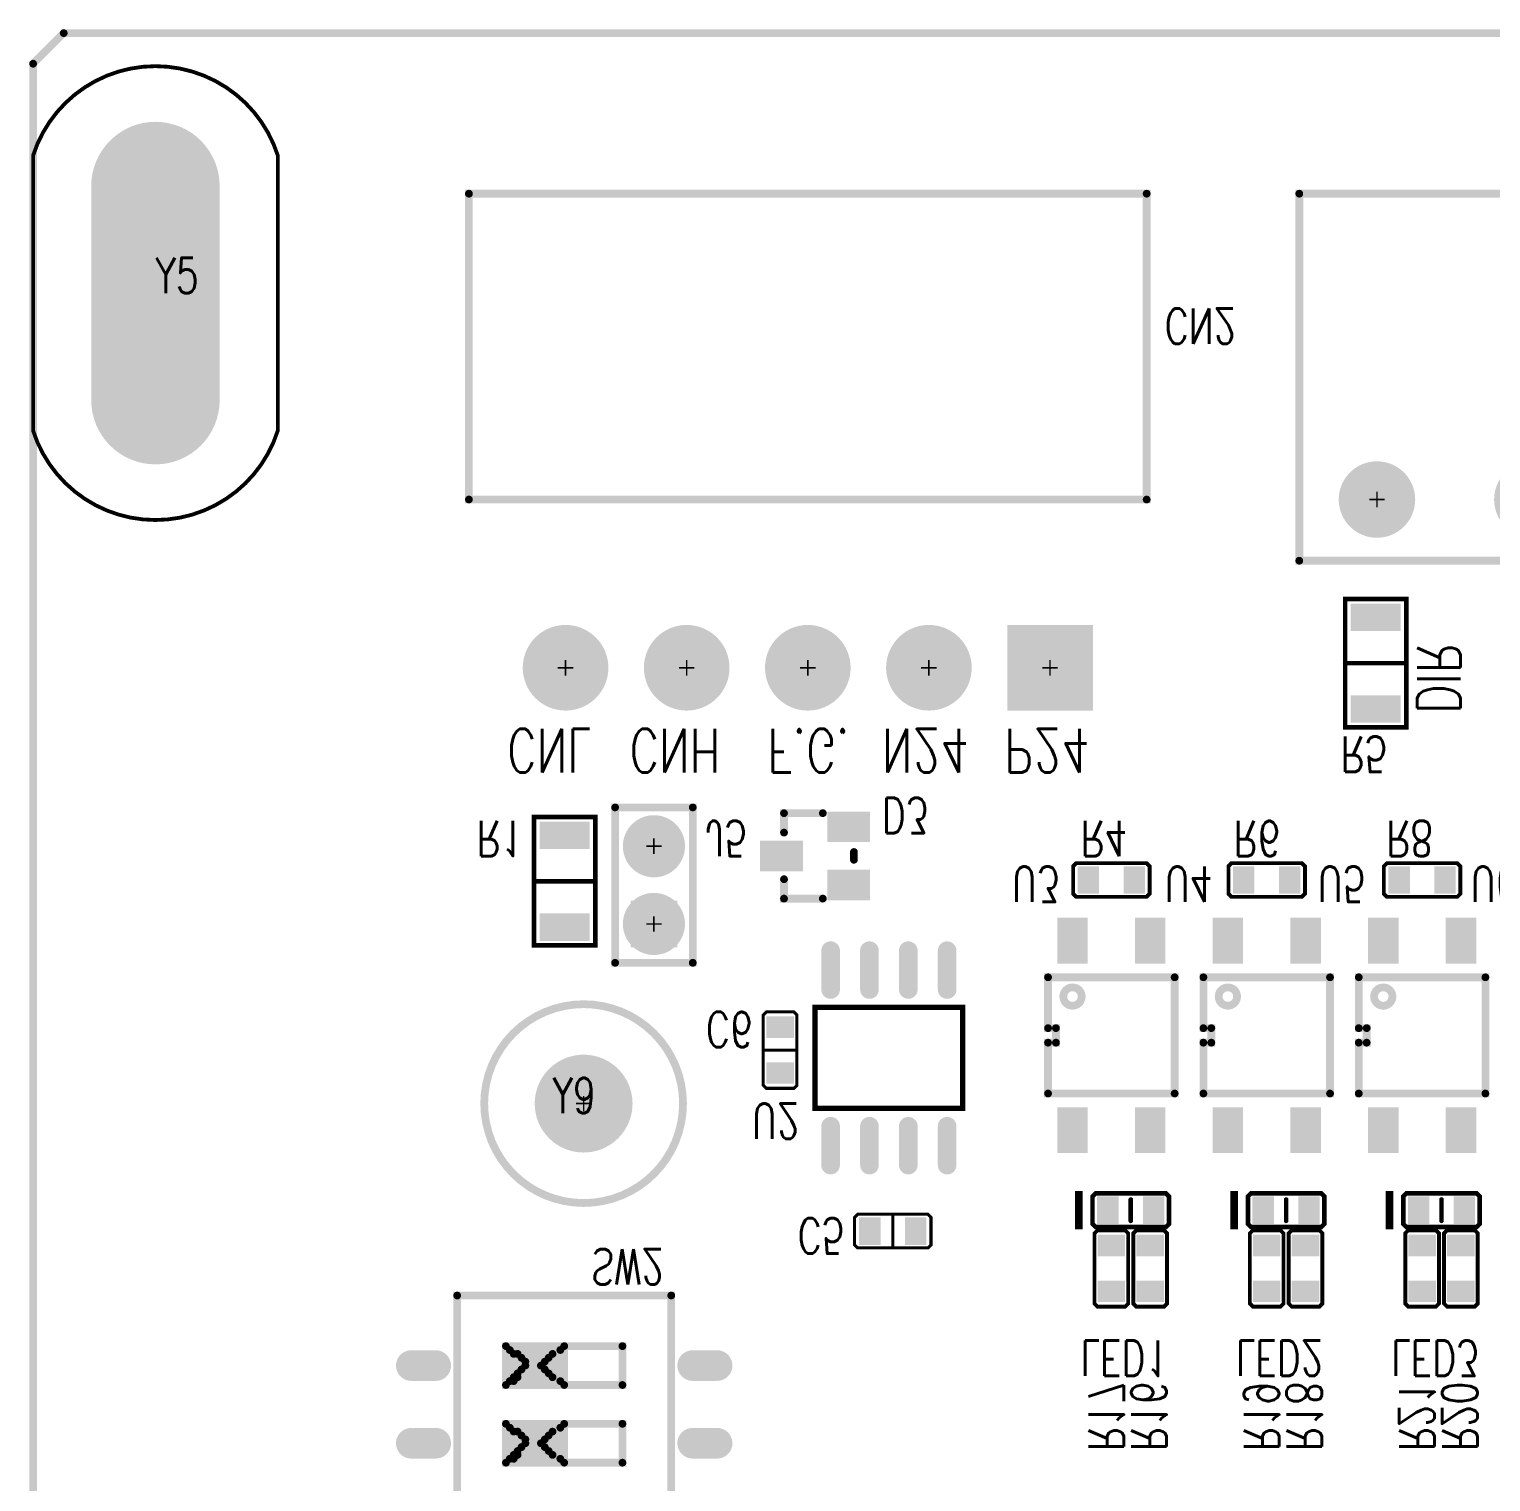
# Model space of a CAD drawing. Extents: x -18 to 78, y -35 to 95.
# Drawn here: x -18.13 to 29.66, y 47.64 to 95.13 of the extents above; entities that cross this region are included whole.
import ezdxf

# ---------------------------------------------------------------- set-up
doc = ezdxf.new("R2010")
doc.units = 0
for name, color, linetype in [('BOARD_OUTLINE_00', 254, 'CONTINUOUS'), ('DRIL_NPLTE_THRU_01', 3, 'CONTINUOUS'), ('DRIL_NPLTE_THRU_02', 1, 'CONTINUOUS'), ('DRIL_PLTE_THRU_01', 3, 'CONTINUOUS'), ('DRIL_PLTE_THRU_02', 1, 'CONTINUOUS'), ('DRIL_SYMBOL', 254, 'CONTINUOUS'), ('PADS_BOT', 16, 'CONTINUOUS'), ('PADS_INNER', 96, 'CONTINUOUS'), ('PADS_TOP', 96, 'CONTINUOUS'), ('PADS_XR_25', 253, 'CONTINUOUS'), ('PART_BOT_2DLINE_00', 130, 'CONTINUOUS'), ('PART_NAME_01', 254, 'CONTINUOUS'), ('PART_NAME_02', 130, 'CONTINUOUS'), ('PART_TOP_2DLINE_25', 6, 'CONTINUOUS'), ('TEXT_29', 146, 'CONTINUOUS')]:
    doc.layers.add(name, color=color, linetype=linetype)
doc.styles.add('W0$254', font='simplex', dxfattribs={"width": 0.75})

# ---------------------------------------------------------------- blocks, each defined once
blk = doc.blocks.new('SMOOTH_0$254')
at = {"const_width": 0.127}
blk.add_lwpolyline([(-0.0635, 0, 1), (0.0635, 0, 1)], format="xyb", close=True, dxfattribs=at)
blk = doc.blocks.new('BOARD_53')
at = {"layer": 'BOARD_OUTLINE_00', "const_width": 0.254}
blk.add_lwpolyline([(0, -7), (1, -8), (95, -8), (96, -7), (96, 121), (95, 122), (1, 122), (0, 121)], close=True, dxfattribs=at)
at = {"layer": 'BOARD_OUTLINE_00'}
for p in [(1, 122), (0, 121)]:
    blk.add_blockref('SMOOTH_0$254', p, dxfattribs=at)
blk = doc.blocks.new('SMOOTH_0$1')
at = {"const_width": 0.05}
blk.add_lwpolyline([(-0.025, 0, 1), (0.025, 0, 1)], format="xyb", close=True, dxfattribs=at)
blk = doc.blocks.new('PART_BODY_BOT_2')
at = {"layer": 'PART_BOT_2DLINE_00', "const_width": 0.1}
blk.add_lwpolyline([(-1.15, 0.55), (-1.25, 0.45), (-1.25, -0.45), (-1.15, -0.55), (1.15, -0.55), (1.25, -0.45), (1.25, 0.45), (1.15, 0.55)], close=True, dxfattribs=at)
blk.add_lwpolyline([(0, 0.55), (0, -0.55)], dxfattribs=at)
at = {"layer": 'PART_BOT_2DLINE_00'}
for p in [(-1.25, 0.45), (-1.15, 0.55), (0, 0.55), (1.15, 0.55), (1.25, 0.45), (-1.25, -0.45), (1.25, -0.45), (-1.15, -0.55), (0, -0.55), (1.15, -0.55)]:
    blk.add_blockref('SMOOTH_0$1', p, dxfattribs=at)
blk = doc.blocks.new('DRIL_HOLE_0')
blk.add_lwpolyline([(0, 0, 1), (0, 0, 1)], format="xyb", close=True)
blk = doc.blocks.new('PAD_0')
blk.add_lwpolyline([(0, 0, 1), (0, 0, 1)], format="xyb", close=True)
blk = doc.blocks.new('PAD_2')
at = {"const_width": 0.7}
blk.add_lwpolyline([(-0.45, 0), (0.45, 0)], dxfattribs=at)
blk = doc.blocks.new('STK_BOT_4')
at = {"layer": 'DRIL_PLTE_THRU_01'}
blk.add_blockref('DRIL_HOLE_0', (0, 0), dxfattribs=at)
at = {"layer": 'DRIL_PLTE_THRU_02'}
blk.add_blockref('DRIL_HOLE_0', (0, 0), dxfattribs=at)
at = {"layer": 'PADS_BOT', "rotation": 90}
blk.add_blockref('PAD_2', (0, 0), dxfattribs=at)
at = {"layer": 'PADS_INNER'}
blk.add_blockref('PAD_0', (0, 0), dxfattribs=at)
at = {"layer": 'PADS_TOP'}
blk.add_blockref('PAD_0', (0, 0), dxfattribs=at)
blk = doc.blocks.new('SYM_BOT_3')
for name, p in [('PART_BODY_BOT_2', (0, 0)), ('STK_BOT_4', (-0.750062, 0)), ('STK_BOT_4', (0.750062, 0))]:
    blk.add_blockref(name, p)
blk = doc.blocks.new('PART_BOT_8')
blk.add_blockref('SYM_BOT_3', (0, 0))
at = {"layer": 'PART_NAME_02', "style": 'W0$254', "width": 0.75}
blk.add_text('C5', height=1.1557, dxfattribs=at).set_placement((-3.108, -0.4192))
blk = doc.blocks.new('PART_BOT_9')
blk.add_blockref('SYM_BOT_3', (0, 0))
at = {"layer": 'PART_NAME_02', "style": 'W0$254', "width": 0.75}
blk.add_text('C6', height=1.1557, rotation=270, dxfattribs=at).set_placement((-1.251, 2.425))
blk = doc.blocks.new('PART_BODY_BOT_8')
at = {"layer": 'PART_BOT_2DLINE_00', "const_width": 0.254}
for points in [[(-0.762, 1.016), (-1.397, 1.016), (-1.397, -0.254)], [(0.762, 1.016), (1.397, 1.016), (1.397, -0.254)], [(-0.127, -1.27), (0.127, -1.27)]]:
    blk.add_lwpolyline(points, dxfattribs=at)
at = {"layer": 'PART_BOT_2DLINE_00'}
for p in [(-1.397, 1.016), (-0.762, 1.016), (0.762, 1.016), (1.397, 1.016), (-1.397, -0.254), (1.397, -0.254), (-0.127, -1.27), (0.127, -1.27)]:
    blk.add_blockref('SMOOTH_0$254', p, dxfattribs=at)
blk = doc.blocks.new('PAD_10')
at = {"const_width": 1}
blk.add_lwpolyline([(-0.7, 0), (0.7, 0)], dxfattribs=at)
blk = doc.blocks.new('STK_BOT_13')
at = {"layer": 'DRIL_PLTE_THRU_01'}
blk.add_blockref('DRIL_HOLE_0', (0, 0), dxfattribs=at)
at = {"layer": 'DRIL_PLTE_THRU_02'}
blk.add_blockref('DRIL_HOLE_0', (0, 0), dxfattribs=at)
at = {"layer": 'PADS_BOT', "rotation": 90}
blk.add_blockref('PAD_10', (0, 0), dxfattribs=at)
at = {"layer": 'PADS_INNER'}
blk.add_blockref('PAD_0', (0, 0), dxfattribs=at)
at = {"layer": 'PADS_TOP'}
blk.add_blockref('PAD_0', (0, 0), dxfattribs=at)
blk = doc.blocks.new('SYM_BOT_9')
for name, p in [('STK_BOT_13', (0, 1.1)), ('PART_BODY_BOT_8', (0, 0)), ('STK_BOT_13', (-0.95, -1.1)), ('STK_BOT_13', (0.95, -1.1))]:
    blk.add_blockref(name, p)
blk = doc.blocks.new('PART_BOT_16')
blk.add_blockref('SYM_BOT_9', (0, 0))
at = {"layer": 'PART_NAME_02', "style": 'W0$254', "width": 0.75}
blk.add_text('D3', height=1.1557, rotation=270, dxfattribs=at).set_placement((-1.901, -2.182))
blk = doc.blocks.new('SMOOTH_0$15')
at = {"const_width": 0.075}
blk.add_lwpolyline([(-0.0375, 0, 1), (0.0375, 0, 1)], format="xyb", close=True, dxfattribs=at)
blk = doc.blocks.new('PART_BODY_BOT_13')
at = {"layer": 'PART_BOT_2DLINE_00', "const_width": 0.15}
for points in [[(-1.25, -0.45), (-1.15, -0.55), (1.15, -0.55), (1.25, -0.45), (1.25, 0.45), (1.15, 0.55), (-1.15, 0.55), (-1.25, 0.45)], [(1.65, 0.55), (1.75, 0.55), (1.75, -0.55), (1.65, -0.55)]]:
    blk.add_lwpolyline(points, close=True, dxfattribs=at)
blk.add_lwpolyline([(0, 0.35), (0, -0.35)], dxfattribs=at)
at = {"layer": 'PART_BOT_2DLINE_00'}
for p in [(-1.25, 0.45), (-1.15, 0.55), (1.15, 0.55), (1.25, 0.45), (1.65, 0.55), (1.75, 0.55), (0, 0.35), (-1.25, -0.45), (-1.15, -0.55), (0, -0.35), (1.15, -0.55), (1.25, -0.45), (1.65, -0.55), (1.75, -0.55)]:
    blk.add_blockref('SMOOTH_0$15', p, dxfattribs=at)
blk = doc.blocks.new('SYM_BOT_14')
for name, p in [('PART_BODY_BOT_13', (0, 0)), ('STK_BOT_4', (-0.75, 0)), ('STK_BOT_4', (0.75, 0))]:
    blk.add_blockref(name, p)
blk = doc.blocks.new('PART_BOT_21')
blk.add_blockref('SYM_BOT_14', (0, 0))
at = {"layer": 'PART_NAME_02', "style": 'W0$254', "width": 0.75}
blk.add_text('LED1', height=1.1557, rotation=180, dxfattribs=at).set_placement((1.64, -4.265))
blk = doc.blocks.new('PART_BOT_22')
blk.add_blockref('SYM_BOT_14', (0, 0))
at = {"layer": 'PART_NAME_02', "style": 'W0$254', "width": 0.75}
blk.add_text('LED2', height=1.1557, rotation=180, dxfattribs=at).set_placement((1.64, -4.265))
blk = doc.blocks.new('PART_BOT_23')
blk.add_blockref('SYM_BOT_14', (0, 0))
at = {"layer": 'PART_NAME_02', "style": 'W0$254', "width": 0.75}
blk.add_text('LED3', height=1.1557, rotation=180, dxfattribs=at).set_placement((1.64, -4.265))
blk = doc.blocks.new('SMOOTH_0$1524')
at = {"const_width": 0.0762}
blk.add_lwpolyline([(-0.0381, 0, 1), (0.0381, 0, 1)], format="xyb", close=True, dxfattribs=at)
blk = doc.blocks.new('PART_BODY_BOT_14')
at = {"layer": 'PART_BOT_2DLINE_00', "const_width": 0.152}
blk.add_lwpolyline([(-1, -2.1), (1, -2.1), (1, 2.1), (-1, 2.1)], close=True, dxfattribs=at)
blk.add_lwpolyline([(-1, 0), (1, 0)], dxfattribs=at)
at = {"layer": 'PART_BOT_2DLINE_00'}
for p in [(-1, 2.1), (1, 2.1), (-1, 0), (1, 0), (-1, -2.1), (1, -2.1)]:
    blk.add_blockref('SMOOTH_0$1524', p, dxfattribs=at)
blk = doc.blocks.new('PAD_1')
at = {"const_width": 0.9}
blk.add_lwpolyline([(-0.82, 0), (0.82, 0)], dxfattribs=at)
blk = doc.blocks.new('STK_BOT_3')
at = {"layer": 'DRIL_PLTE_THRU_01'}
blk.add_blockref('DRIL_HOLE_0', (0, 0), dxfattribs=at)
at = {"layer": 'DRIL_PLTE_THRU_02'}
blk.add_blockref('DRIL_HOLE_0', (0, 0), dxfattribs=at)
at = {"layer": 'PADS_BOT'}
blk.add_blockref('PAD_1', (0, 0), dxfattribs=at)
at = {"layer": 'PADS_INNER'}
blk.add_blockref('PAD_0', (0, 0), dxfattribs=at)
at = {"layer": 'PADS_TOP'}
blk.add_blockref('PAD_0', (0, 0), dxfattribs=at)
blk = doc.blocks.new('SYM_BOT_15')
for name, p in [('STK_BOT_3', (0, 1.5)), ('PART_BODY_BOT_14', (0, 0)), ('STK_BOT_3', (0, -1.5))]:
    blk.add_blockref(name, p)
blk = doc.blocks.new('PART_BOT_31')
blk.add_blockref('SYM_BOT_15', (0, 0))
at = {"layer": 'PART_NAME_02', "style": 'W0$254', "width": 0.75}
blk.add_text('R1', height=1.1557, rotation=180, dxfattribs=at).set_placement((2.878, 1.979))
blk = doc.blocks.new('SMOOTH_0$127')
at = {"const_width": 0.0635}
blk.add_lwpolyline([(-0.03175, 0, 1), (0.03175, 0, 1)], format="xyb", close=True, dxfattribs=at)
blk = doc.blocks.new('PART_BODY_BOT_15')
at = {"layer": 'PART_BOT_2DLINE_00', "const_width": 0.127}
blk.add_lwpolyline([(-1.15, -0.55), (-1.25, -0.45), (-1.25, 0.45), (-1.15, 0.55), (1.15, 0.55), (1.25, 0.45), (1.25, -0.45), (1.15, -0.55), (-1.15, -0.55)], dxfattribs=at)
at = {"layer": 'PART_BOT_2DLINE_00'}
for p in [(-1.25, 0.45), (-1.15, 0.55), (1.15, 0.55), (1.25, 0.45), (-1.25, -0.45), (1.25, -0.45), (-1.15, -0.55), (-1.15, -0.55), (1.15, -0.55)]:
    blk.add_blockref('SMOOTH_0$127', p, dxfattribs=at)
blk = doc.blocks.new('SYM_BOT_16')
for name, p in [('PART_BODY_BOT_15', (0, 0)), ('STK_BOT_4', (-0.75, 0)), ('STK_BOT_4', (0.75, 0))]:
    blk.add_blockref(name, p)
blk = doc.blocks.new('PART_BOT_38')
blk.add_blockref('SYM_BOT_16', (0, 0))
at = {"layer": 'PART_NAME_02', "style": 'W0$254', "width": 0.75}
blk.add_text('R16', height=1.1557, rotation=180, dxfattribs=at).set_placement((5.969, 0.618))
blk = doc.blocks.new('PART_BOT_39')
blk.add_blockref('SYM_BOT_16', (0, 0))
at = {"layer": 'PART_NAME_02', "style": 'W0$254', "width": 0.75}
blk.add_text('R17', height=1.1557, dxfattribs=at).set_placement((-5.969, -0.745))
blk = doc.blocks.new('PART_BOT_40')
blk.add_blockref('SYM_BOT_16', (0, 0))
at = {"layer": 'PART_NAME_02', "style": 'W0$254', "width": 0.75}
blk.add_text('R18', height=1.1557, rotation=180, dxfattribs=at).set_placement((5.969, 0.618))
blk = doc.blocks.new('PART_BOT_41')
blk.add_blockref('SYM_BOT_16', (0, 0))
at = {"layer": 'PART_NAME_02', "style": 'W0$254', "width": 0.75}
blk.add_text('R19', height=1.1557, dxfattribs=at).set_placement((-5.969, -0.745))
blk = doc.blocks.new('PART_BOT_42')
blk.add_blockref('SYM_BOT_16', (0, 0))
at = {"layer": 'PART_NAME_02', "style": 'W0$254', "width": 0.75}
blk.add_text('R20', height=1.1557, rotation=180, dxfattribs=at).set_placement((5.969, 0.618))
blk = doc.blocks.new('PART_BOT_43')
blk.add_blockref('SYM_BOT_16', (0, 0))
at = {"layer": 'PART_NAME_02', "style": 'W0$254', "width": 0.75}
blk.add_text('R21', height=1.1557, dxfattribs=at).set_placement((-5.969, -0.745))
blk = doc.blocks.new('PART_BOT_58')
blk.add_blockref('SYM_BOT_16', (0, 0))
at = {"layer": 'PART_NAME_02', "style": 'W0$254', "width": 0.75}
blk.add_text('R4', height=1.1557, dxfattribs=at).set_placement((-1.005, -1.94))
blk = doc.blocks.new('PART_BOT_59')
blk.add_blockref('SYM_BOT_15', (0, 0))
at = {"layer": 'PART_NAME_02', "style": 'W0$254', "width": 0.75}
blk.add_text('R5', height=1.1557, dxfattribs=at).set_placement((-1.15, 2.4))
blk = doc.blocks.new('PART_BOT_60')
blk.add_blockref('SYM_BOT_16', (0, 0))
at = {"layer": 'PART_NAME_02', "style": 'W0$254', "width": 0.75}
blk.add_text('R6', height=1.1557, dxfattribs=at).set_placement((-1.085, -1.94))
blk = doc.blocks.new('PART_BOT_62')
blk.add_blockref('SYM_BOT_16', (0, 0))
at = {"layer": 'PART_NAME_02', "style": 'W0$254', "width": 0.75}
blk.add_text('R8', height=1.1557, dxfattribs=at).set_placement((-1.165, -1.94))
blk = doc.blocks.new('PART_BODY_BOT_17')
at = {"layer": 'PART_BOT_2DLINE_00', "const_width": 0.254}
blk.add_lwpolyline([(-3.5, -6.1), (3.5, -6.1), (3.5, 6.1), (-3.5, 6.1)], close=True, dxfattribs=at)
for points in [[(-1.905, 4.445), (1.905, 4.445), (1.905, 3.175), (-1.905, 3.175), (-1.905, 4.445), (0, 4.445), (0, 3.175)], [(-1.651, 4.318), (-0.127, 4.318), (-0.127, 3.302), (-1.778, 3.302), (-1.778, 4.318)], [(-1.651, 4.191), (-1.651, 3.429)], [(-1.524, 4.191), (-0.381, 4.191), (-0.381, 3.429), (-1.524, 3.429), (-1.524, 4.064), (-0.508, 4.064), (-0.508, 3.556), (-1.397, 3.556), (-1.397, 3.937), (-0.635, 3.937), (-0.635, 3.683), (-1.27, 3.683), (-1.27, 3.81), (-0.762, 3.81)], [(-1.905, 1.905), (1.905, 1.905), (1.905, 0.635), (-1.905, 0.635), (-1.905, 1.905), (0, 1.905), (0, 0.635)], [(-1.651, 1.778), (-0.127, 1.778), (-0.127, 0.762), (-1.778, 0.762), (-1.778, 1.778)], [(-1.651, 1.651), (-1.651, 0.889)], [(-1.524, 1.651), (-0.381, 1.651), (-0.381, 0.889), (-1.524, 0.889), (-1.524, 1.524), (-0.508, 1.524), (-0.508, 1.016), (-1.397, 1.016), (-1.397, 1.397), (-0.635, 1.397), (-0.635, 1.143), (-1.27, 1.143), (-1.27, 1.27), (-0.762, 1.27)], [(-1.905, -0.635), (1.905, -0.635), (1.905, -1.905), (-1.905, -1.905), (-1.905, -0.635), (0, -0.635), (0, -1.905)], [(-1.651, -0.762), (-0.127, -0.762), (-0.127, -1.778), (-1.778, -1.778), (-1.778, -0.762)], [(-1.651, -0.889), (-1.651, -1.651)], [(-1.524, -0.889), (-0.381, -0.889), (-0.381, -1.651), (-1.524, -1.651), (-1.524, -1.016), (-0.508, -1.016), (-0.508, -1.524), (-1.397, -1.524), (-1.397, -1.143), (-0.635, -1.143), (-0.635, -1.397), (-1.27, -1.397), (-1.27, -1.27), (-0.762, -1.27)], [(-1.905, -3.175), (1.905, -3.175), (1.905, -4.445), (-1.905, -4.445), (-1.905, -3.175), (0, -3.175), (0, -4.445)], [(-1.651, -3.302), (-0.127, -3.302), (-0.127, -4.318), (-1.778, -4.318), (-1.778, -3.302)], [(-1.651, -3.429), (-1.651, -4.191)], [(-1.524, -3.429), (-0.381, -3.429), (-0.381, -4.191), (-1.524, -4.191), (-1.524, -3.556), (-0.508, -3.556), (-0.508, -4.064), (-1.397, -4.064), (-1.397, -3.683), (-0.635, -3.683), (-0.635, -3.937), (-1.27, -3.937), (-1.27, -3.81), (-0.762, -3.81)]]:
    blk.add_lwpolyline(points, dxfattribs=at)
at = {"layer": 'PART_BOT_2DLINE_00'}
for p in [(-3.5, 6.1), (3.5, 6.1), (-1.905, 4.445), (-1.905, 4.445), (-1.778, 4.318), (-1.651, 4.318), (-1.651, 4.191), (-1.524, 4.191), (-0.381, 4.191), (-0.127, 4.318), (0, 4.445), (1.905, 4.445), (-1.524, 4.064), (-1.397, 3.937), (-1.27, 3.81), (-0.762, 3.81), (-0.635, 3.937), (-0.508, 4.064), (-1.778, 3.302), (-1.651, 3.429), (-1.524, 3.429), (-1.397, 3.556), (-1.27, 3.683), (-0.635, 3.683), (-0.508, 3.556), (-0.381, 3.429), (-0.127, 3.302), (-1.905, 3.175), (0, 3.175), (1.905, 3.175), (-1.905, 1.905), (-1.905, 1.905), (0, 1.905), (1.905, 1.905), (-1.778, 1.778), (-1.651, 1.778), (-1.651, 1.651), (-1.524, 1.651), (-1.524, 1.524), (-1.397, 1.397), (-0.635, 1.397), (-0.508, 1.524), (-0.381, 1.651), (-0.127, 1.778), (-1.651, 0.889), (-1.524, 0.889), (-1.397, 1.016), (-1.27, 1.27), (-1.27, 1.143), (-0.762, 1.27), (-0.635, 1.143), (-0.508, 1.016), (-0.381, 0.889), (-1.905, 0.635), (-1.778, 0.762), (-0.127, 0.762), (0, 0.635), (1.905, 0.635), (-1.905, -0.635), (-1.905, -0.635), (-1.778, -0.762), (-1.651, -0.762), (-1.651, -0.889), (-1.524, -0.889), (-1.524, -1.016), (-0.508, -1.016), (-0.381, -0.889), (-0.127, -0.762), (0, -0.635), (1.905, -0.635), (-1.397, -1.143), (-1.397, -1.524), (-1.27, -1.27), (-1.27, -1.397), (-0.762, -1.27), (-0.635, -1.143), (-0.635, -1.397), (-0.508, -1.524), (-1.905, -1.905), (-1.778, -1.778), (-1.651, -1.651), (-1.524, -1.651), (-0.381, -1.651), (-0.127, -1.778), (0, -1.905), (1.905, -1.905), (-1.905, -3.175), (-1.905, -3.175), (-1.778, -3.302), (-1.651, -3.302), (-1.651, -3.429), (-1.524, -3.429), (-0.381, -3.429), (-0.127, -3.302), (0, -3.175), (1.905, -3.175), (-1.524, -3.556), (-1.397, -3.683), (-1.27, -3.81), (-1.27, -3.937), (-0.762, -3.81), (-0.635, -3.683), (-0.635, -3.937), (-0.508, -3.556), (-1.778, -4.318), (-1.651, -4.191), (-1.524, -4.191), (-1.397, -4.064), (-0.508, -4.064), (-0.381, -4.191), (-0.127, -4.318), (-1.905, -4.445), (0, -4.445), (1.905, -4.445), (-3.5, -6.1), (3.5, -6.1)]:
    blk.add_blockref('SMOOTH_0$254', p, dxfattribs=at)
blk = doc.blocks.new('PAD_16')
at = {"const_width": 0.5}
blk.add_lwpolyline([(-0.4, -0.25), (0.4, -0.25, 1), (0.4, 0.25), (-0.4, 0.25, 1)], format="xyb", close=True, dxfattribs=at)
blk = doc.blocks.new('PAD_17')
blk.add_lwpolyline([(0, 0), (0, 0)])
blk = doc.blocks.new('STK_BOT_22')
at = {"layer": 'DRIL_NPLTE_THRU_01'}
blk.add_blockref('DRIL_HOLE_0', (0, 0), dxfattribs=at)
at = {"layer": 'DRIL_NPLTE_THRU_02'}
blk.add_blockref('DRIL_HOLE_0', (0, 0), dxfattribs=at)
at = {"layer": 'PADS_BOT'}
blk.add_blockref('PAD_16', (0, 0), dxfattribs=at)
at = {"layer": 'PADS_INNER'}
blk.add_blockref('PAD_0', (0, 0), dxfattribs=at)
at = {"layer": 'PADS_TOP'}
blk.add_blockref('PAD_17', (0, 0), dxfattribs=at)
at = {"layer": 'PADS_XR_25'}
blk.add_blockref('PAD_0', (0, 0), dxfattribs=at)
blk = doc.blocks.new('STK_BOT_21')
at = {"layer": 'DRIL_NPLTE_THRU_01'}
blk.add_blockref('DRIL_HOLE_0', (0, 0), dxfattribs=at)
at = {"layer": 'DRIL_NPLTE_THRU_02'}
blk.add_blockref('DRIL_HOLE_0', (0, 0), dxfattribs=at)
at = {"layer": 'PADS_BOT'}
blk.add_blockref('PAD_16', (0, 0), dxfattribs=at)
at = {"layer": 'PADS_INNER'}
blk.add_blockref('PAD_0', (0, 0), dxfattribs=at)
at = {"layer": 'PADS_TOP'}
blk.add_blockref('PAD_0', (0, 0), dxfattribs=at)
at = {"layer": 'PADS_XR_25'}
blk.add_blockref('PAD_0', (0, 0), dxfattribs=at)
blk = doc.blocks.new('SYM_BOT_18')
for name, p in [('PART_BODY_BOT_17', (0, 0)), ('STK_BOT_22', (-4.6, 3.81)), ('STK_BOT_21', (4.6, 3.81)), ('STK_BOT_21', (-4.6, 1.27)), ('STK_BOT_21', (4.6, 1.27)), ('STK_BOT_21', (-4.6, -1.27)), ('STK_BOT_21', (4.6, -1.27)), ('STK_BOT_21', (-4.6, -3.81)), ('STK_BOT_21', (4.6, -3.81))]:
    blk.add_blockref(name, p)
blk = doc.blocks.new('PART_BOT_65')
blk.add_blockref('SYM_BOT_18', (0, 0))
at = {"layer": 'PART_NAME_02', "style": 'W0$254', "width": 0.75}
blk.add_text('SW2', height=1.1557, dxfattribs=at).set_placement((0.889, -7.62))
blk = doc.blocks.new('SMOOTH_0$1778')
at = {"const_width": 0.0889}
blk.add_lwpolyline([(-0.04445, 0, 1), (0.04445, 0, 1)], format="xyb", close=True, dxfattribs=at)
blk = doc.blocks.new('PART_BODY_BOT_21')
at = {"layer": 'PART_BOT_2DLINE_00', "const_width": 0.178}
blk.add_lwpolyline([(-2.413, -1.651), (2.413, -1.651), (2.413, 1.651), (-2.413, 1.651)], close=True, dxfattribs=at)
at = {"layer": 'PART_BOT_2DLINE_00'}
for p in [(-2.413, 1.651), (2.413, 1.651), (-2.413, -1.651), (2.413, -1.651)]:
    blk.add_blockref('SMOOTH_0$1778', p, dxfattribs=at)
blk = doc.blocks.new('PAD_20')
at = {"const_width": 0.3048}
blk.add_lwpolyline([(-0.635, -0.1524), (0.635, -0.1524, 1), (0.635, 0.1524), (-0.635, 0.1524, 1)], format="xyb", close=True, dxfattribs=at)
blk = doc.blocks.new('STK_BOT_29')
at = {"layer": 'DRIL_PLTE_THRU_01'}
blk.add_blockref('DRIL_HOLE_0', (0, 0), dxfattribs=at)
at = {"layer": 'DRIL_PLTE_THRU_02'}
blk.add_blockref('DRIL_HOLE_0', (0, 0), dxfattribs=at)
at = {"layer": 'PADS_BOT', "rotation": 90}
blk.add_blockref('PAD_20', (0, 0), dxfattribs=at)
at = {"layer": 'PADS_INNER'}
blk.add_blockref('PAD_0', (0, 0), dxfattribs=at)
at = {"layer": 'PADS_TOP'}
blk.add_blockref('PAD_0', (0, 0), dxfattribs=at)
blk = doc.blocks.new('SYM_BOT_22')
for name, p in [('STK_BOT_29', (-1.905, 2.8702)), ('STK_BOT_29', (-0.635, 2.8702)), ('STK_BOT_29', (0.635, 2.8702)), ('STK_BOT_29', (1.905, 2.8702)), ('PART_BODY_BOT_21', (0, 0)), ('STK_BOT_29', (-1.905, -2.8702)), ('STK_BOT_29', (-0.635, -2.8702)), ('STK_BOT_29', (0.635, -2.8702)), ('STK_BOT_29', (1.905, -2.8702))]:
    blk.add_blockref(name, p)
blk = doc.blocks.new('PART_BOT_73')
blk.add_blockref('SYM_BOT_22', (0, 0))
at = {"layer": 'PART_NAME_02', "style": 'W0$254', "width": 0.75}
blk.add_text('U2', height=1.1557, rotation=180, dxfattribs=at).set_placement((4.481, -1.495))
blk = doc.blocks.new('PART_BODY_BOT_22')
at = {"layer": 'PART_BOT_2DLINE_00', "const_width": 0.254}
blk.add_lwpolyline([(-2.07, -1.9), (-2.07, -0.2375), (-1.81125, -0.2375), (-1.81125, 0.2375), (-2.07, 0.2375), (-2.07, 1.9), (2.07, 1.9), (2.07, -1.9)], close=True, dxfattribs=at)
blk.add_lwpolyline([(-0.97, -1.27, 1), (-1.57, -1.27, 1)], format="xyb", close=True, dxfattribs=at)
at = {"layer": 'PART_BOT_2DLINE_00'}
for p in [(-2.07, 1.9), (2.07, 1.9), (-2.07, 0.2375), (-1.81125, 0.2375), (-2.07, -0.2375), (-1.81125, -0.2375), (-2.07, -1.9), (2.07, -1.9)]:
    blk.add_blockref('SMOOTH_0$254', p, dxfattribs=at)
blk = doc.blocks.new('PAD_21')
at = {"const_width": 1}
blk.add_lwpolyline([(-0.75, 0), (0.75, 0)], dxfattribs=at)
blk = doc.blocks.new('STK_BOT_30')
at = {"layer": 'DRIL_NPLTE_THRU_01'}
blk.add_blockref('DRIL_HOLE_0', (0, 0), dxfattribs=at)
at = {"layer": 'DRIL_NPLTE_THRU_02'}
blk.add_blockref('DRIL_HOLE_0', (0, 0), dxfattribs=at)
at = {"layer": 'PADS_BOT', "rotation": 90}
blk.add_blockref('PAD_21', (0, 0), dxfattribs=at)
at = {"layer": 'PADS_INNER'}
blk.add_blockref('PAD_0', (0, 0), dxfattribs=at)
at = {"layer": 'PADS_TOP'}
blk.add_blockref('PAD_0', (0, 0), dxfattribs=at)
blk = doc.blocks.new('SYM_BOT_23')
for name, p in [('STK_BOT_30', (-1.27, 3.1)), ('STK_BOT_30', (1.27, 3.1)), ('PART_BODY_BOT_22', (0, 0)), ('STK_BOT_30', (-1.27, -3.1)), ('STK_BOT_30', (1.27, -3.1))]:
    blk.add_blockref(name, p)
blk = doc.blocks.new('PART_BOT_74')
blk.add_blockref('SYM_BOT_23', (0, 0))
at = {"layer": 'PART_NAME_02', "style": 'W0$254', "width": 0.75}
blk.add_text('U3', height=1.1557, dxfattribs=at).set_placement((-3.255, -5.52))
blk = doc.blocks.new('PART_BOT_75')
blk.add_blockref('SYM_BOT_23', (0, 0))
at = {"layer": 'PART_NAME_02', "style": 'W0$254', "width": 0.75}
blk.add_text('U4', height=1.1557, dxfattribs=at).set_placement((-3.335, -5.52))
blk = doc.blocks.new('PART_BOT_76')
blk.add_blockref('SYM_BOT_23', (0, 0))
at = {"layer": 'PART_NAME_02', "style": 'W0$254', "width": 0.75}
blk.add_text('U5', height=1.1557, dxfattribs=at).set_placement((-3.415, -5.52))
blk = doc.blocks.new('PART_BOT_77')
blk.add_blockref('SYM_BOT_23', (0, 0))
at = {"layer": 'PART_NAME_02', "style": 'W0$254', "width": 0.75}
blk.add_text('U6', height=1.1557, dxfattribs=at).set_placement((-3.495, -5.52))
blk = doc.blocks.new('PART_BODY_TOP_25')
at = {"layer": 'PART_TOP_2DLINE_25', "const_width": 0.254}
blk.add_lwpolyline([(3.25, 0, 1), (-3.25, 0, 1)], format="xyb", close=True, dxfattribs=at)
blk = doc.blocks.new('DRIL_SYMBOL_3$2')
at = {"layer": 'DRIL_SYMBOL', "const_width": 0.0508}
for points in [[(-0.254, 0), (0.254, 0)], [(0, -0.254), (0, 0.254)]]:
    blk.add_lwpolyline(points, dxfattribs=at)
blk = doc.blocks.new('DRIL_HOLE_3$2')
at = {"const_width": 1.6}
blk.add_lwpolyline([(-0.8, 0, 1), (0.8, 0, 1)], format="xyb", close=True, dxfattribs=at)
blk.add_blockref('DRIL_SYMBOL_3$2', (0, 0))
blk = doc.blocks.new('PAD_13')
at = {"const_width": 0.762}
blk.add_lwpolyline([(0, -0.381, 1), (0, 0.381, 1)], format="xyb", close=True, dxfattribs=at)
blk = doc.blocks.new('PAD_6')
at = {"const_width": 1.016}
blk.add_lwpolyline([(0, -0.508, 1), (0, 0.508, 1)], format="xyb", close=True, dxfattribs=at)
blk = doc.blocks.new('STK_TOP_34')
at = {"layer": 'DRIL_NPLTE_THRU_01'}
blk.add_blockref('DRIL_HOLE_3$2', (0, 0), dxfattribs=at)
at = {"layer": 'DRIL_NPLTE_THRU_02'}
blk.add_blockref('DRIL_HOLE_3$2', (0, 0), dxfattribs=at)
at = {"layer": 'PADS_BOT'}
blk.add_blockref('PAD_13', (0, 0), dxfattribs=at)
at = {"layer": 'PADS_INNER'}
blk.add_blockref('PAD_13', (0, 0), dxfattribs=at)
at = {"layer": 'PADS_TOP'}
blk.add_blockref('PAD_13', (0, 0), dxfattribs=at)
at = {"layer": 'PADS_XR_25'}
blk.add_blockref('PAD_6', (0, 0), dxfattribs=at)
blk = doc.blocks.new('SYM_TOP_25')
for name in ['PART_BODY_TOP_25', 'STK_TOP_34']:
    blk.add_blockref(name, (0, 0))
blk = doc.blocks.new('PART_TOP_85')
blk.add_blockref('SYM_TOP_25', (0, 0))
at = {"layer": 'PART_NAME_01', "style": 'W0$254', "width": 0.75}
blk.add_text('Y9', height=1.1557, dxfattribs=at).set_placement((-1.016, -0.31))
blk = doc.blocks.new('PART_BODY_BOT_43')
at = {"layer": 'PART_BOT_2DLINE_00', "const_width": 0.254}
blk.add_lwpolyline([(-1.27, 1.27), (3.81, 1.27), (3.81, -1.27), (-1.27, -1.27)], close=True, dxfattribs=at)
at = {"layer": 'PART_BOT_2DLINE_00'}
for p in [(-1.27, 1.27), (3.81, 1.27), (-1.27, -1.27), (3.81, -1.27)]:
    blk.add_blockref('SMOOTH_0$254', p, dxfattribs=at)
blk = doc.blocks.new('DRIL_SYMBOL_0$889')
at = {"layer": 'DRIL_SYMBOL', "const_width": 0.0508}
for points in [[(-0.254, 0), (0.254, 0)], [(0, -0.254), (0, 0.254)]]:
    blk.add_lwpolyline(points, dxfattribs=at)
blk = doc.blocks.new('DRIL_HOLE_0$889')
at = {"const_width": 0.4445}
blk.add_lwpolyline([(-0.22225, 0, 1), (0.22225, 0, 1)], format="xyb", close=True, dxfattribs=at)
blk.add_blockref('DRIL_SYMBOL_0$889', (0, 0))
blk = doc.blocks.new('PAD_12')
at = {"const_width": 1.524}
blk.add_lwpolyline([(-0.762, 0), (0.762, 0)], dxfattribs=at)
blk = doc.blocks.new('STK_BOT_56')
at = {"layer": 'DRIL_PLTE_THRU_01'}
blk.add_blockref('DRIL_HOLE_0$889', (0, 0), dxfattribs=at)
at = {"layer": 'DRIL_PLTE_THRU_02'}
blk.add_blockref('DRIL_HOLE_0$889', (0, 0), dxfattribs=at)
at = {"layer": 'PADS_BOT'}
blk.add_blockref('PAD_12', (0, 0), dxfattribs=at)
at = {"layer": 'PADS_INNER'}
blk.add_blockref('PAD_13', (0, 0), dxfattribs=at)
at = {"layer": 'PADS_TOP'}
blk.add_blockref('PAD_12', (0, 0), dxfattribs=at)
at = {"layer": 'PADS_XR_25'}
blk.add_blockref('PAD_6', (0, 0), dxfattribs=at)
blk = doc.blocks.new('STK_BOT_15')
at = {"layer": 'DRIL_PLTE_THRU_01'}
blk.add_blockref('DRIL_HOLE_0$889', (0, 0), dxfattribs=at)
at = {"layer": 'DRIL_PLTE_THRU_02'}
blk.add_blockref('DRIL_HOLE_0$889', (0, 0), dxfattribs=at)
at = {"layer": 'PADS_BOT'}
blk.add_blockref('PAD_13', (0, 0), dxfattribs=at)
at = {"layer": 'PADS_INNER'}
blk.add_blockref('PAD_13', (0, 0), dxfattribs=at)
at = {"layer": 'PADS_TOP'}
blk.add_blockref('PAD_13', (0, 0), dxfattribs=at)
at = {"layer": 'PADS_XR_25'}
blk.add_blockref('PAD_6', (0, 0), dxfattribs=at)
blk = doc.blocks.new('SYM_BOT_28')
for name, p in [('STK_BOT_56', (0, 0)), ('PART_BODY_BOT_43', (0, 0)), ('STK_BOT_15', (2.54, 0))]:
    blk.add_blockref(name, p)
blk = doc.blocks.new('PART_BOT_88')
blk.add_blockref('SYM_BOT_28', (0, 0))
at = {"layer": 'PART_NAME_02', "style": 'W0$254', "width": 0.75}
blk.add_text('J5', height=1.1557, rotation=90, dxfattribs=at).set_placement((3.376, 1.701))
blk = doc.blocks.new('PART_BODY_BOT_48')
at = {"layer": 'PART_BOT_2DLINE_00', "const_width": 0.254}
blk.add_lwpolyline([(-2.54, 10), (38.1, 10), (38.1, -2), (-2.54, -2)], close=True, dxfattribs=at)
at = {"layer": 'PART_BOT_2DLINE_00'}
for p in [(-2.54, 10), (38.1, 10), (-2.54, -2), (38.1, -2)]:
    blk.add_blockref('SMOOTH_0$254', p, dxfattribs=at)
blk = doc.blocks.new('DRIL_SYMBOL_1$5')
at = {"layer": 'DRIL_SYMBOL', "const_width": 0.0508}
for points in [[(-0.254, 0), (0.254, 0)], [(0, -0.254), (0, 0.254)]]:
    blk.add_lwpolyline(points, dxfattribs=at)
blk = doc.blocks.new('DRIL_HOLE_1$5')
at = {"const_width": 0.75}
blk.add_lwpolyline([(-0.375, 0, 1), (0.375, 0, 1)], format="xyb", close=True, dxfattribs=at)
blk.add_blockref('DRIL_SYMBOL_1$5', (0, 0))
blk = doc.blocks.new('PAD_26')
at = {"const_width": 1.25}
blk.add_lwpolyline([(0, -0.625, 1), (0, 0.625, 1)], format="xyb", close=True, dxfattribs=at)
blk = doc.blocks.new('STK_BOT_61')
at = {"layer": 'DRIL_PLTE_THRU_01'}
blk.add_blockref('DRIL_HOLE_1$5', (0, 0), dxfattribs=at)
at = {"layer": 'DRIL_PLTE_THRU_02'}
blk.add_blockref('DRIL_HOLE_1$5', (0, 0), dxfattribs=at)
at = {"layer": 'PADS_BOT'}
blk.add_blockref('PAD_26', (0, 0), dxfattribs=at)
at = {"layer": 'PADS_INNER'}
blk.add_blockref('PAD_26', (0, 0), dxfattribs=at)
at = {"layer": 'PADS_TOP'}
blk.add_blockref('PAD_26', (0, 0), dxfattribs=at)
blk = doc.blocks.new('SYM_BOT_31')
for name, p in [('PART_BODY_BOT_48', (0, 0)), ('STK_BOT_61', (0, 0)), ('STK_BOT_61', (5.08, 0)), ('STK_BOT_61', (10.16, 0)), ('STK_BOT_61', (15.24, 0)), ('STK_BOT_61', (20.32, 0)), ('STK_BOT_61', (25.4, 0)), ('STK_BOT_61', (30.48, 0)), ('STK_BOT_61', (35.56, 0))]:
    blk.add_blockref(name, p)
blk = doc.blocks.new('PART_BOT_91')
blk.add_blockref('SYM_BOT_31', (0, 0))
at = {"layer": 'PART_NAME_02', "style": 'W0$254', "width": 0.75}
blk.add_text('CN4', height=1.1557, rotation=180, dxfattribs=at).set_placement((-3, 6))
blk = doc.blocks.new('PART_BODY_BOT_49')
at = {"layer": 'PART_BOT_2DLINE_00', "const_width": 0.254}
blk.add_lwpolyline([(-3.16, 15.5), (19, 15.5), (19, 5.5), (-3.16, 5.5)], close=True, dxfattribs=at)
at = {"layer": 'PART_BOT_2DLINE_00'}
for p in [(-3.16, 15.5), (19, 15.5), (-3.16, 5.5), (19, 5.5)]:
    blk.add_blockref('SMOOTH_0$254', p, dxfattribs=at)
blk = doc.blocks.new('DRIL_SYMBOL_1$65')
at = {"layer": 'DRIL_SYMBOL', "const_width": 0.0508}
for points in [[(-0.254, 0), (0.254, 0)], [(0, -0.254), (0, 0.254)]]:
    blk.add_lwpolyline(points, dxfattribs=at)
blk = doc.blocks.new('DRIL_HOLE_1$65')
at = {"const_width": 0.825}
blk.add_lwpolyline([(-0.4125, 0, 1), (0.4125, 0, 1)], format="xyb", close=True, dxfattribs=at)
blk.add_blockref('DRIL_SYMBOL_1$65', (0, 0))
blk = doc.blocks.new('PAD_4')
at = {"const_width": 2.8}
blk.add_lwpolyline([(-1.4, 0), (1.4, 0)], dxfattribs=at)
blk = doc.blocks.new('STK_BOT_63')
at = {"layer": 'DRIL_PLTE_THRU_01'}
blk.add_blockref('DRIL_HOLE_1$65', (0, 0), dxfattribs=at)
at = {"layer": 'DRIL_PLTE_THRU_02'}
blk.add_blockref('DRIL_HOLE_1$65', (0, 0), dxfattribs=at)
at = {"layer": 'PADS_BOT'}
blk.add_blockref('PAD_4', (0, 0), dxfattribs=at)
at = {"layer": 'PADS_INNER'}
blk.add_blockref('PAD_4', (0, 0), dxfattribs=at)
at = {"layer": 'PADS_TOP'}
blk.add_blockref('PAD_4', (0, 0), dxfattribs=at)
blk = doc.blocks.new('PAD_5')
at = {"const_width": 1.4}
blk.add_lwpolyline([(0, -0.7, 1), (0, 0.7, 1)], format="xyb", close=True, dxfattribs=at)
blk = doc.blocks.new('STK_BOT_62')
at = {"layer": 'DRIL_PLTE_THRU_01'}
blk.add_blockref('DRIL_HOLE_1$65', (0, 0), dxfattribs=at)
at = {"layer": 'DRIL_PLTE_THRU_02'}
blk.add_blockref('DRIL_HOLE_1$65', (0, 0), dxfattribs=at)
at = {"layer": 'PADS_BOT'}
blk.add_blockref('PAD_5', (0, 0), dxfattribs=at)
at = {"layer": 'PADS_INNER'}
blk.add_blockref('PAD_5', (0, 0), dxfattribs=at)
at = {"layer": 'PADS_TOP'}
blk.add_blockref('PAD_5', (0, 0), dxfattribs=at)
blk = doc.blocks.new('SYM_BOT_32')
for name, p in [('PART_BODY_BOT_49', (0, 0)), ('STK_BOT_63', (0, 0)), ('STK_BOT_62', (3.96, 0)), ('STK_BOT_62', (7.92, 0)), ('STK_BOT_62', (11.88, 0)), ('STK_BOT_62', (15.84, 0))]:
    blk.add_blockref(name, p)
blk = doc.blocks.new('PART_BOT_92')
blk.add_blockref('SYM_BOT_32', (0, 0))
at = {"layer": 'PART_NAME_02', "style": 'W0$254', "width": 0.75}
blk.add_text('CN2', height=1.1557, rotation=180, dxfattribs=at).set_placement((-3.75, 11.75))
blk = doc.blocks.new('SMOOTH_0$125')
at = {"const_width": 0.0625}
blk.add_lwpolyline([(-0.03125, 0, 1), (0.03125, 0, 1)], format="xyb", close=True, dxfattribs=at)
blk = doc.blocks.new('PART_BODY_TOP_52')
at = {"layer": 'PART_TOP_2DLINE_25', "const_width": 0.125}
blk.add_lwpolyline([(-4, 8), (-4, -1, 0.729881), (4, -1), (4, 8, 0.729881)], format="xyb", close=True, dxfattribs=at)
at = {"layer": 'PART_TOP_2DLINE_25'}
for p in [(-4, 8), (4, 8), (-4, -1), (4, -1)]:
    blk.add_blockref('SMOOTH_0$125', p, dxfattribs=at)
blk = doc.blocks.new('DRIL_SLOT_0016500440000000900')
at = {"const_width": 2.1}
blk.add_lwpolyline([(1.05, -3.5), (1.05, 3.5, 1), (-1.05, 3.5), (-1.05, -3.5, 1)], format="xyb", close=True, dxfattribs=at)
blk = doc.blocks.new('PAD_31')
at = {"const_width": 0.5}
blk.add_lwpolyline([(0, -0.25), (0, -0.25, 1), (0, 0.25), (0, 0.25, 1)], format="xyb", close=True, dxfattribs=at)
blk = doc.blocks.new('STK_TOP_77')
at = {"layer": 'DRIL_PLTE_THRU_01'}
blk.add_blockref('DRIL_SLOT_0016500440000000900', (0, 0), dxfattribs=at)
at = {"layer": 'DRIL_PLTE_THRU_02'}
blk.add_blockref('DRIL_SLOT_0016500440000000900', (0, 0), dxfattribs=at)
at = {"layer": 'PADS_BOT'}
blk.add_blockref('PAD_31', (0, 0), dxfattribs=at)
at = {"layer": 'PADS_INNER'}
blk.add_blockref('PAD_31', (0, 0), dxfattribs=at)
at = {"layer": 'PADS_TOP'}
blk.add_blockref('PAD_31', (0, 0), dxfattribs=at)
blk = doc.blocks.new('SYM_TOP_35')
for name, p in [('PART_BODY_TOP_52', (0, 0)), ('STK_TOP_77', (0, 3.5))]:
    blk.add_blockref(name, p)
blk = doc.blocks.new('PART_TOP_101')
blk.add_blockref('SYM_TOP_35', (0, 0))
at = {"layer": 'PART_NAME_01', "style": 'W0$254', "width": 0.75}
blk.add_text('Y5', height=1.1557, dxfattribs=at).set_placement((0, 3.5))

msp = doc.modelspace()

# ---------------------------------------------------------------- block references
for name, p in [('BOARD_53', (-18, -27)), ('PART_TOP_101', (-14, 83)), ('PART_TOP_85', (0, 60))]:
    msp.add_blockref(name, p)
at = {"xscale": -1}
for name, p in [('PART_BOT_92', (15.25, 74.25)), ('PART_BOT_91', (61.5, 79.75)), ('PART_BOT_31', (-0.622, 67.271)), ('PART_BOT_73', (9.981, 61.495)), ('PART_BOT_21', (17.89, 56.515)), ('PART_BOT_22', (22.97, 56.515)), ('PART_BOT_23', (28.05, 56.515))]:
    msp.add_blockref(name, p, dxfattribs=at)
for name, p, rotation in [('PART_BOT_59', (25.9, 74.4), -180), ('PART_BOT_88', (2.299, 65.874), -90), ('PART_BOT_16', (7.568, 68.099), -270), ('PART_BOT_58', (17.255, 67.31), -180), ('PART_BOT_60', (22.335, 67.31), -180), ('PART_BOT_62', (27.415, 67.31), -180), ('PART_BOT_74', (17.255, 62.23), -180), ('PART_BOT_75', (22.335, 62.23), -180), ('PART_BOT_76', (27.415, 62.23), -180), ('PART_BOT_77', (32.495, 62.23), -180), ('PART_BOT_9', (6.425, 61.749), -270), ('PART_BOT_8', (10.108, 55.831), -180), ('PART_BOT_39', (17.255, 54.61), -90), ('PART_BOT_38', (18.525, 54.61), -270), ('PART_BOT_41', (22.335, 54.61), -90), ('PART_BOT_40', (23.605, 54.61), -270), ('PART_BOT_43', (27.415, 54.61), -90), ('PART_BOT_42', (28.685, 54.61), -270), ('PART_BOT_65', (-0.635, 47.625), -180)]:
    msp.add_blockref(name, p, dxfattribs=dict(at, rotation=rotation))

# ---------------------------------------------------------------- texts
at = {"layer": 'TEXT_29', "style": 'W0$254', "text_generation_flag": 2, "width": 0.75}
for s, rotation, p in [('DIR', 270, (27.25, 72.75)), ('CNL', 180, (-2.5, 72.25)), ('CNH', 180, (1.5, 72.25)), ('F.G.', 180, (6, 72.25)), ('N24', 180, (9.75, 72.25)), ('P24', 180, (13.75, 72.25))]:
    msp.add_text(s, height=1.4224, rotation=rotation, dxfattribs=at).set_placement(p)

doc.saveas('drawing.dxf')
